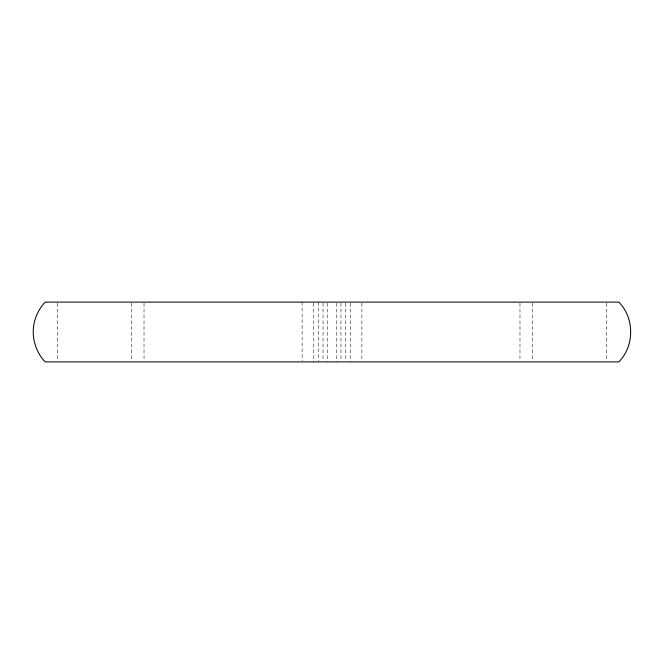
<?xml version="1.0" encoding="UTF-8"?>
<svg xmlns="http://www.w3.org/2000/svg" width="664" height="664" viewBox="0 0 664 664"><rect width="100%" height="100%" fill="white"/><g stroke="black" fill="none" stroke-linecap="round" stroke-linejoin="round"><path stroke-width="0.5" stroke-dasharray="3.32 2.49" d="M606.763 303.141L606.763 360.859M532.619 303.141L532.619 360.859M519.978 303.141L519.978 360.859M361.888 303.141L361.888 360.859M350.227 303.141L350.227 361.888M345.546 303.141L345.546 360.859M340.964 303.141L340.964 360.859M336.781 303.141L336.781 361.888M327.219 303.141L327.219 361.888M323.036 303.141L323.036 360.859M318.504 302.112L318.504 360.859M313.773 303.141L313.773 361.888M302.112 302.112L302.112 360.859M144.022 303.141L144.022 360.859M131.381 303.141L131.381 360.859M57.237 303.141L57.237 360.859"/><path stroke-width="1" d="M33.549 326.522C31.93 339.279 36.288 352.559 45.152 361.888L618.848 361.888C634.601 345.969 634.601 318.031 618.848 302.112L45.152 302.112C38.869 308.801 34.769 317.425 33.549 326.522"/></g></svg>
